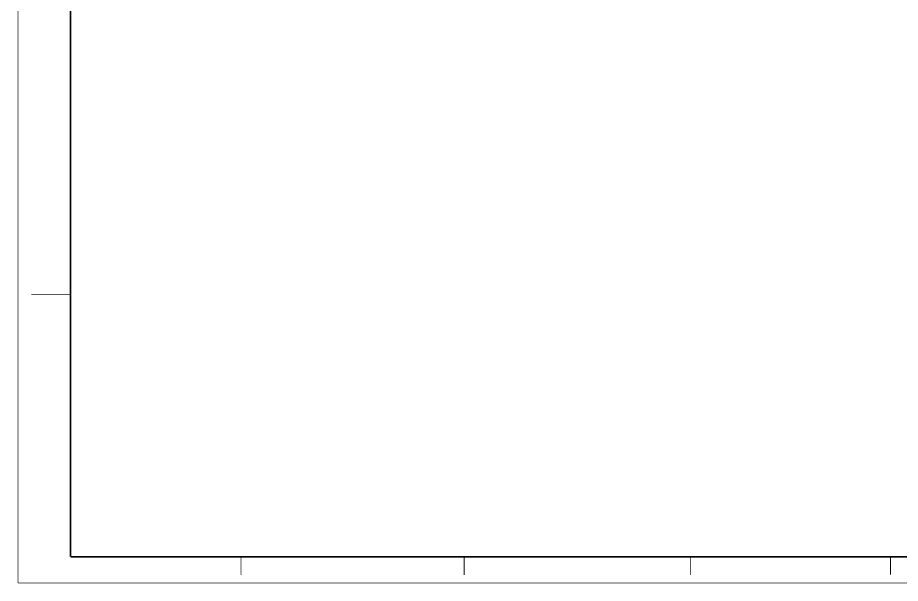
# Model space of a CAD drawing. Extents: x -120 to 744, y -342 to 217.
# Drawn here: x -120.2 to 307.1, y -342.4 to -68.6 of the extents above; entities that cross this region are included whole.
import ezdxf

# ---------------------------------------------------------------- set-up
doc = ezdxf.new("R2010")
doc.units = 0
doc.layers.add('DF_OUTLINE', color=85, linetype='CONTINUOUS')

msp = doc.modelspace()

# ---------------------------------------------------------------- linework, layer by layer
at = {"layer": 'DF_OUTLINE'}
for points, const_width in [([(-119.962371, -342.209018), (-119.962371, 216.590982)], 0.381), ([(-94.562371, 203.890982), (-94.562371, -329.509018)], 0.762), ([(-94.562371, -202.509018), (-113.612371, -202.509018)], 0.381), ([(-94.562371, -329.509018), (718.237629, -329.509018)], 0.762), ([(-12.012371, -329.509018), (-12.012371, -338.399018)], 0.381), ([(95.937629, -329.509018), (95.937629, -338.399018)], 0.381), ([(205.405838, -329.509018), (205.405838, -338.399018)], 0.381), ([(302.272217, -329.357126), (302.272217, -338.247126)], 0.381), ([(743.637629, -342.209018), (-119.962371, -342.209018)], 0.381)]:
    msp.add_lwpolyline(points, dxfattribs=dict(at, const_width=const_width))

doc.saveas('drawing.dxf')
